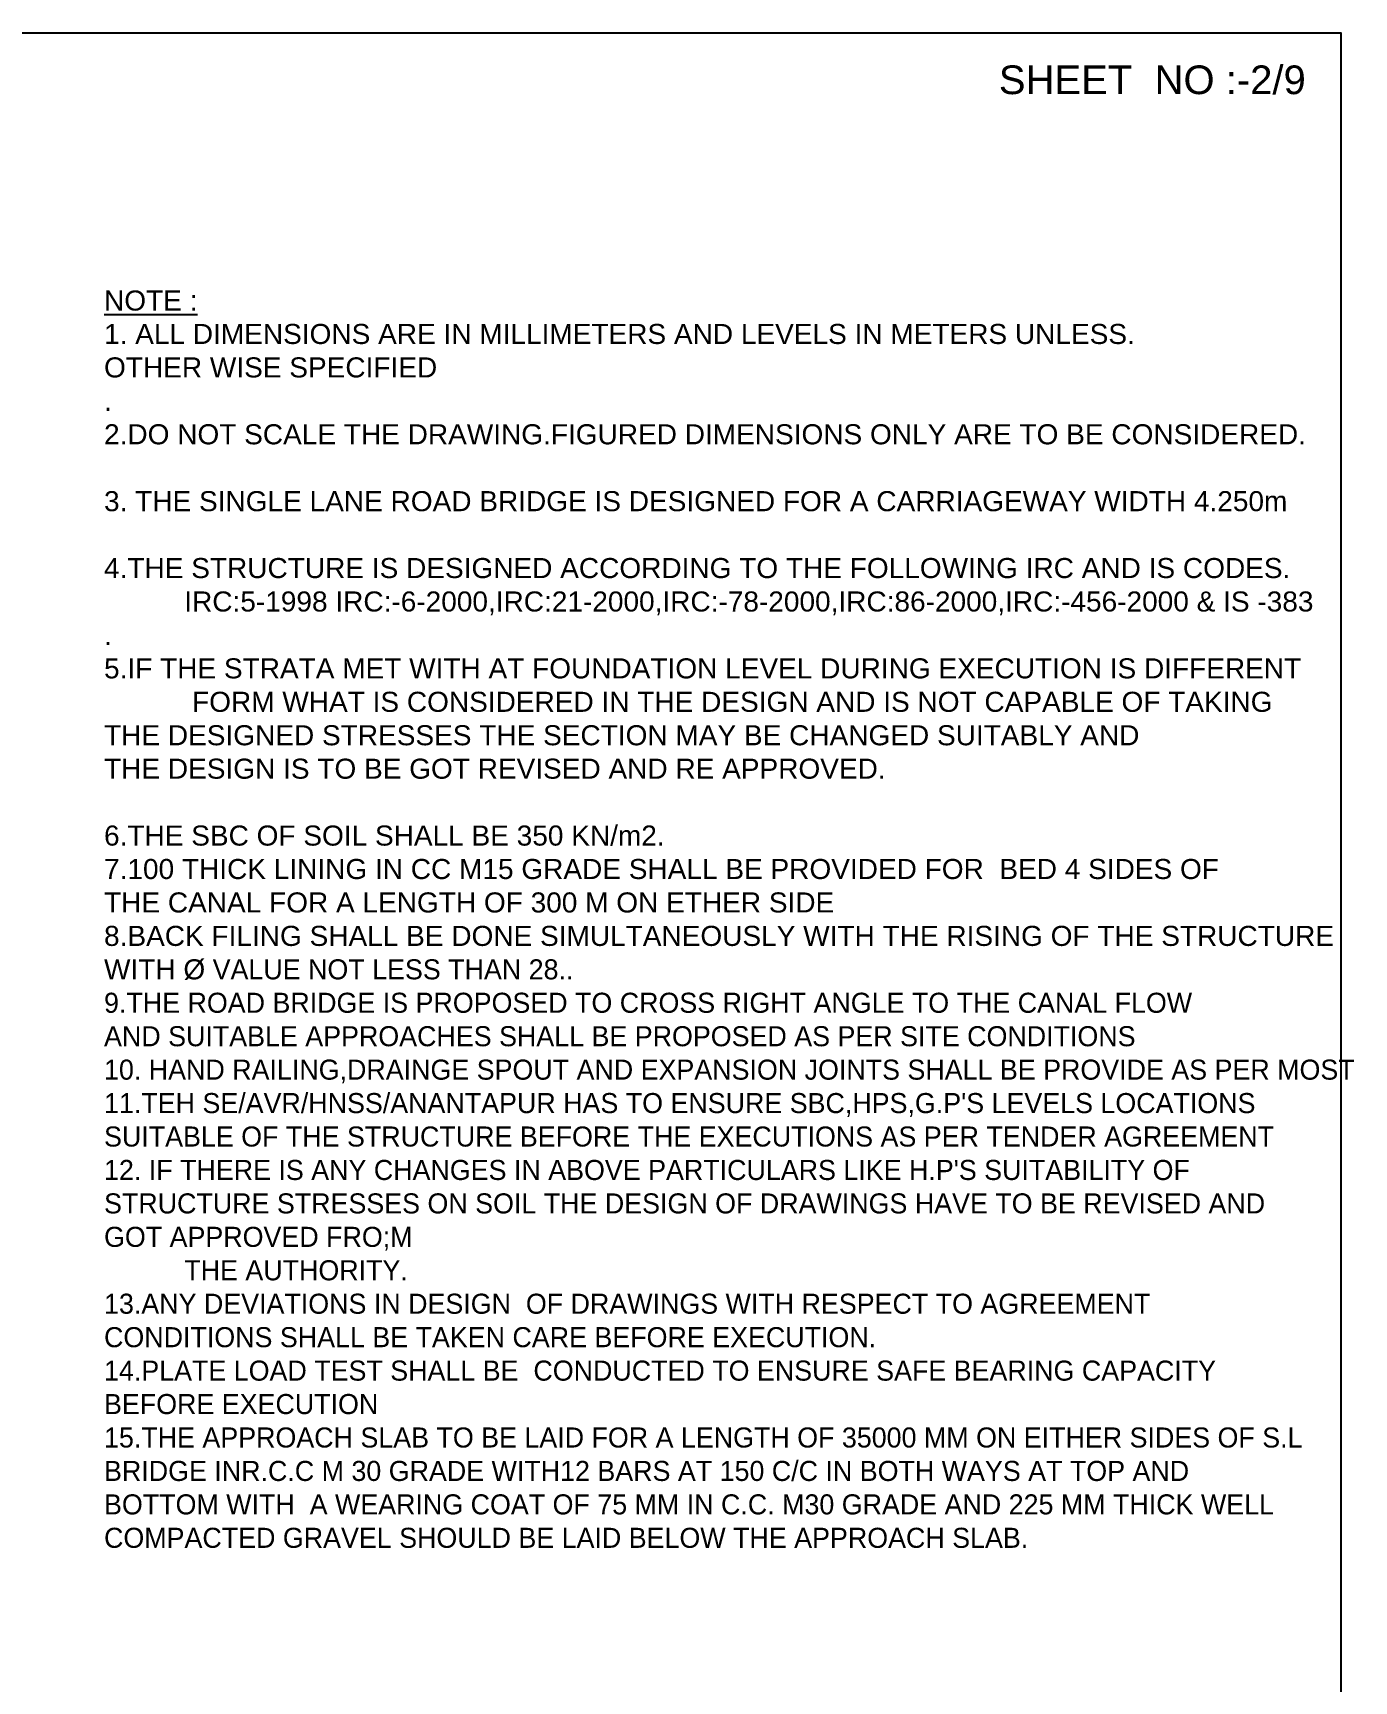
# Model space of a CAD drawing. Header units: inches. Extents: x 63565 to 101927, y 31167 to 59922.
# Drawn here: x 90402 to 101927, y 45544 to 59922 of the extents above; entities that cross this region are included whole.
import ezdxf

# ---------------------------------------------------------------- set-up
doc = ezdxf.new("R2010")
doc.units = ezdxf.units.IN
doc.header["$LTSCALE"] = 15
doc.header["$MEASUREMENT"] = 0
for name, color, linetype in [('TEXT', 1, 'Continuous'), ('text1', 7, 'Continuous'), ('text2', 7, 'Continuous')]:
    doc.layers.add(name, color=color, linetype=linetype)
doc.styles.get("Standard").update_dxf_attribs({"font": 'arial.ttf', "height": 100})

msp = doc.modelspace()

# ---------------------------------------------------------------- linework, layer by layer
at = {"layer": 'text2', "color": 0}
msp.add_lwpolyline([(63564.6, 59921.7), (101813, 59921.7), (101813, 33112.9), (63564.6, 33112.9)], close=True, dxfattribs=at)

# ---------------------------------------------------------------- texts
at = {"layer": 'TEXT', "color": 0}
msp.add_text('SHEET  NO :-2/9', height=250, dxfattribs=at).set_placement((98828.3, 59388.1))
at = {"layer": 'text1', "color": 0, "insert": (91022.1, 57675), "char_height": 175, "width": 10460.198, "attachment_point": 1}
msp.add_mtext("{\\LNOTE :\\P}1. ALL DIMENSIONS ARE IN MILLIMETERS AND LEVELS IN METERS UNLESS.\\POTHER WISE SPECIFIED\\P.\\P2.DO NOT SCALE THE DRAWING.FIGURED DIMENSIONS ONLY ARE TO BE CONSIDERED.\\P\\P3. THE SINGLE LANE ROAD BRIDGE IS DESIGNED FOR A CARRIAGEWAY WIDTH 4.250m\\P\\P4.THE STRUCTURE IS DESIGNED ACCORDING TO THE FOLLOWING IRC AND IS CODES.\\P^IIRC:5-1998 IRC:-6-2000,IRC:21-2000,IRC:-78-2000,IRC:86-2000,IRC:-456-2000 & IS -383\\P.\\P5.IF THE STRATA MET WITH AT FOUNDATION LEVEL DURING EXECUTION IS DIFFERENT\\P^I FORM WHAT IS CONSIDERED IN THE DESIGN AND IS NOT CAPABLE OF TAKING \\PTHE DESIGNED STRESSES THE SECTION MAY BE CHANGED SUITABLY AND\\PTHE DESIGN IS TO BE GOT REVISED AND RE APPROVED.\\P\\P6.THE SBC OF SOIL SHALL BE 350 KN/m2.     \\P7.100 THICK LINING IN CC M15 GRADE SHALL BE PROVIDED FOR  BED 4 SIDES OF \\PTHE CANAL FOR A LENGTH OF 300 M ON ETHER SIDE\\P8.BACK FILING SHALL BE DONE SIMULTANEOUSLY WITH THE RISING OF THE STRUCTURE\\PWITH Ø{\\fMS Shell Dlg 2|b0|i0|c0|p0; VALUE NOT LESS THAN 28..\\P9.THE ROAD BRIDGE IS PROPOSED TO CROSS RIGHT ANGLE TO THE CANAL FLOW \\PAND SUITABLE APPROACHES SHALL BE PROPOSED AS PER SITE CONDITIONS \\P10. HAND RAILING,DRAINGE SPOUT AND EXPANSION JOINTS SHALL BE PROVIDE AS PER MOST\\P11.TEH SE/AVR/HNSS/ANANTAPUR HAS TO ENSURE SBC,HPS,G.P'S LEVELS LOCATIONS SUITABLE OF THE STRUCTURE BEFORE THE EXECUTIONS AS PER TENDER AGREEMENT \\P12. IF THERE IS ANY CHANGES IN ABOVE PARTICULARS LIKE H.P'S SUITABILITY OF STRUCTURE STRESSES ON SOIL THE DESIGN OF DRAWINGS HAVE TO BE REVISED AND GOT APPROVED FRO;M \\P^ITHE AUTHORITY.\\P13.ANY DEVIATIONS IN DESIGN  OF DRAWINGS WITH RESPECT TO AGREEMENT CONDITIONS SHALL BE TAKEN CARE BEFORE EXECUTION.\\P14.PLATE LOAD TEST SHALL BE  CONDUCTED TO ENSURE SAFE BEARING CAPACITY BEFORE EXECUTION \\P15.THE APPROACH SLAB TO BE LAID FOR A LENGTH OF 35000 MM ON EITHER SIDES OF S.L BRIDGE INR.C.C M 30 GRADE WITH12 BARS AT 150 C/C IN BOTH WAYS AT TOP AND \\PBOTTOM WITH  A WEARING COAT OF 75 MM IN C.C. M30 GRADE AND 225 MM THICK WELL COMPACTED GRAVEL SHOULD BE LAID BELOW THE APPROACH SLAB.\\P\\P\\P \\P\\P}  \\P\\P\\P ", dxfattribs=at)

doc.saveas('drawing.dxf')
